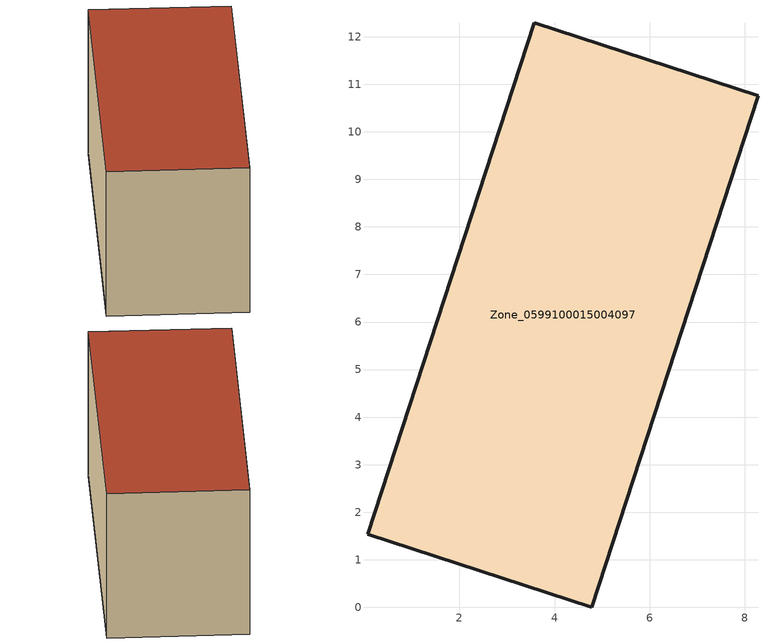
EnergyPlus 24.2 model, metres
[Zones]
Zone_0599100015004097
 floor ground (C_G): 0.07,1.54 3.57,12.29 8.28,10.76 4.79,0 z0.82
 wall outside (C_F): 0.07,1.54 4.79,0 8.28,10.76 3.57,12.29 0.07,1.54 z0.82:6.58
 roof outside (C_R): 3.57,12.29 0.07,1.54 4.79,0 8.28,10.76 z6.58
[BUILDING]
Pand.0599100015004097: North Axis=0; Terrain=City; Loads Convergence Tolerance Value=0.04; Temperature Convergence Tolerance Value=0.4; Solar Distribution=FullExterior; Maximum Number of Warmup Days=25; Minimum Number of Warmup Days=1
[Site:Location]
Rotterdam.The.Hague.AP_ZH_NLD Design_Conditions: Latitude=51.96; Longitude=4.45; Time Zone=1; Elevation=-4.5
[SITE:GROUNDTEMPERATURE:BUILDINGSURFACE]
18, 18, 18, 18, 18, 18, 18, 18, 18, 18, 18, 18
[MATERIAL] Thermal Absorptance=0.9; Solar Absorptance=0.7; Visible Absorptance=0.7
Name | Roughness | Thickness | Conductivity | Density | Specific Heat
G.TI.1965-1974 | MediumSmooth | 0.15 | 0.882353 | 540 | 1210
F.TI.1965-1974 | Rough | 0.3 | 0.697674 | 1920 | 840
R.TI.1965-1974 | MediumRough | 0.2 | 0.232558 | 1500 | 1000
[CONSTRUCTION]
C_G: G.TI.1965-1974
C_F: F.TI.1965-1974
C_R: R.TI.1965-1974
[ZONE]
Zone_0599100015004097: Type=1; Multiplier=1; Ceiling Height=Autocalculate; Volume=Autocalculate; Floor Area=autocalculate; Part of Total Floor Area=Yes
[ZONEINFILTRATION:DESIGNFLOWRATE]
Infil_Zone_0599100015004097: Zone or ZoneList or Space or SpaceList=Zone_0599100015004097; Schedule=AlwaysOn; Design Flow Rate Calculation Method=Flow/Area; Flow Rate per Floor Area=0.003; Constant Term Coefficient=1; Temperature Term Coefficient=0; Velocity Term Coefficient=0; Velocity Squared Term Coefficient=0
[HVACTEMPLATE:ZONE:IDEALLOADSAIRSYSTEM]
Zone_0599100015004097: Maximum Heating Supply Air Temperature=50; Minimum Cooling Supply Air Temperature=13; Maximum Heating Supply Air Humidity Ratio=0.0156; Minimum Cooling Supply Air Humidity Ratio=0.0077; Heating Limit=NoLimit; Cooling Limit=NoLimit; Dehumidification Control Type=ConstantSensibleHeatRatio; Cooling Sensible Heat Ratio=0.7; Dehumidification Setpoint=60; Humidification Control Type=None; Humidification Setpoint=30; Outdoor Air Method=None; Outdoor Air Flow Rate per Person=0.00944; Outdoor Air Flow Rate per Zone Floor Area=0; Outdoor Air Flow Rate per Zone=0; Demand Controlled Ventilation Type=None; Outdoor Air Economizer Type=NoEconomizer; Heat Recovery Type=None; Sensible Heat Recovery Effectiveness=0.7; Latent Heat Recovery Effectiveness=0.65
[ZONECONTROL:THERMOSTAT]
ThermostatControl_Zone_0599100015004097: Zone or ZoneList=Zone_0599100015004097; Control Type Schedule=DualSetpointControlType; Control 1=Thermostat_Zone_0599100015004097; Temperature Difference Between Cutout And Setpoint=0
[THERMOSTATSETPOINT:DUALSETPOINT]
Thermostat_Zone_0599100015004097: Heating Setpoint Temperature Schedule=HeatingSetpoint_Zone_0599100015004097; Cooling Setpoint Temperature Schedule=CoolingSetpoint_Zone_0599100015004097
[SCHEDULE:COMPACT]
HeatingSetpoint_Zone_0599100015004097: Through: 12/31, For: AllDays, Until: 24:00, 21
CoolingSetpoint_Zone_0599100015004097: Through: 12/31, For: AllDays, Until: 24:00, 24
DualSetpointControlType: Through: 12/31, For: AllDays, Until: 24:00, 4
AlwaysOn: Through: 12/31, For: AllDays, Until: 24:00, 1
